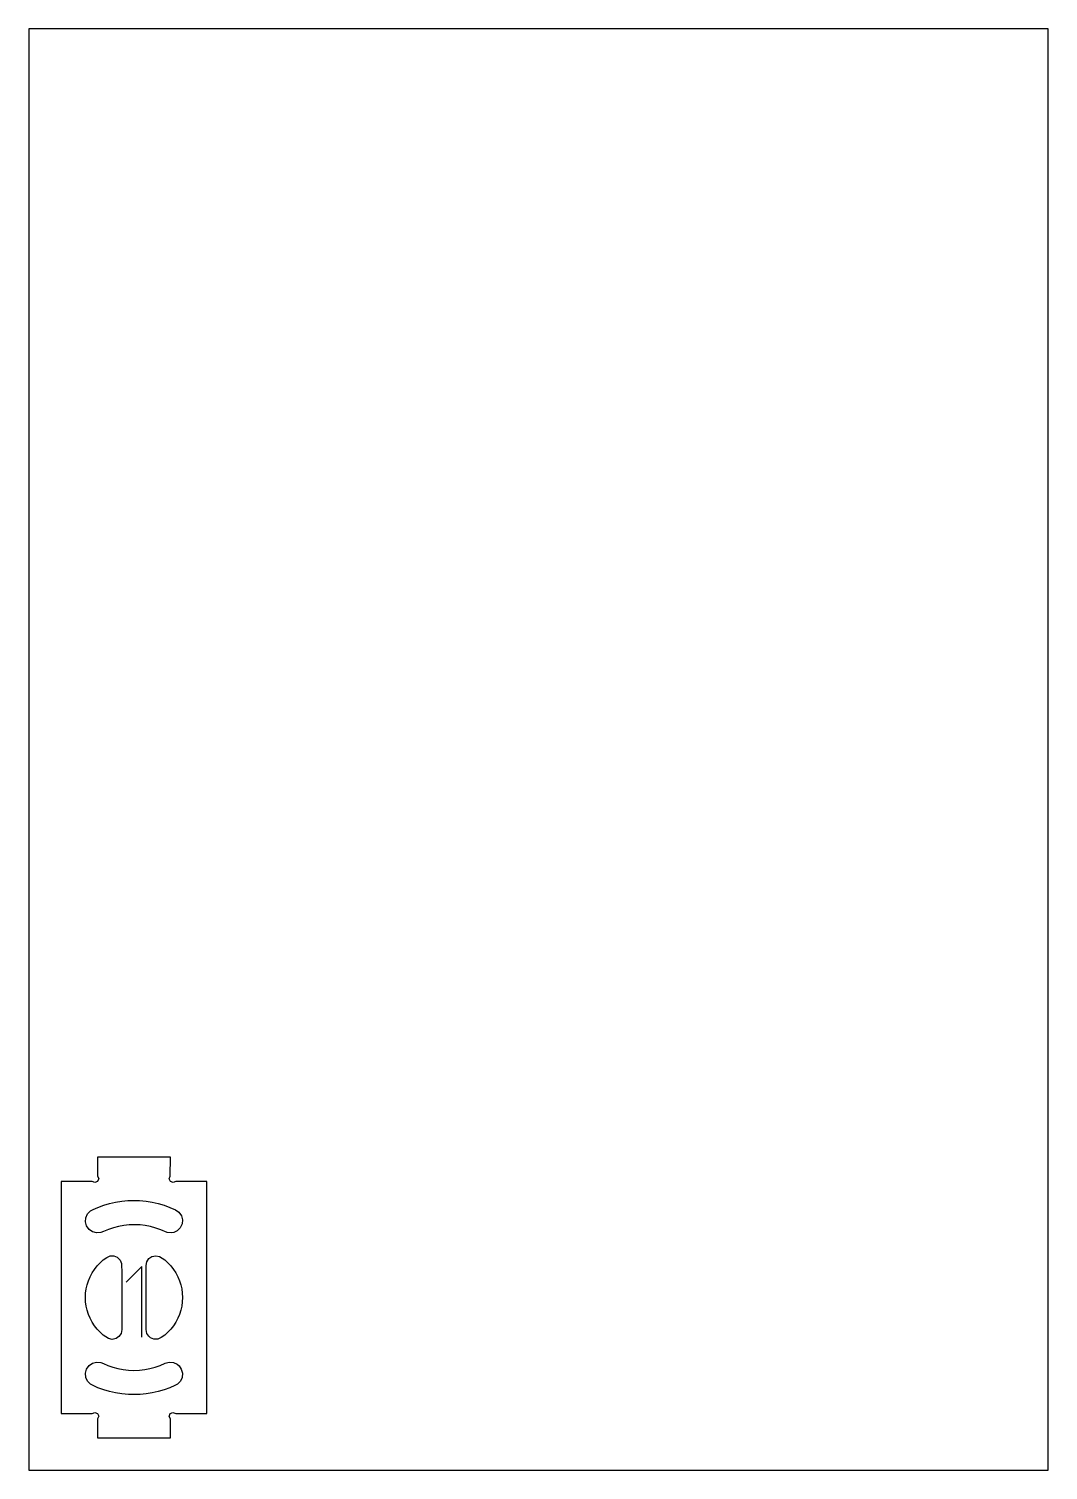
# Model space of a CAD drawing. Extents: x 0 to 210, y 0 to 297.
import ezdxf

# ---------------------------------------------------------------- set-up
doc = ezdxf.new("R2010")
doc.units = 0

msp = doc.modelspace()

# ---------------------------------------------------------------- linework, layer by layer
at = {"layer": 'annotation', "color": 1}
for p, q in [((23.285352, 41.947811), (20.046909, 38.708454)), ((23.285352, 27.380755), (23.285352, 41.947811))]:
    msp.add_line(p, q, dxfattribs=at)
at = {"layer": 'boundary', "color": 5}
for p, q in [((27.2936, 64.467497), (14.1675, 64.467497)), ((14.1675, 64.467497), (14.1675, 60.590029)), ((29.167501, 64.467497), (27.2936, 64.467497)), ((29.151742, 60.569492), (29.167501, 64.467497)), ((12.248253, 59.467496), (6.6675, 59.467496)), ((6.6675, 59.467496), (6.6675, 53.496002)), ((13.065505, 59.451738), (12.248253, 59.467496)), ((13.6319, 59.238393), (13.065505, 59.451738)), ((14.183259, 59.488033), (13.6319, 59.238393)), ((14.1675, 60.590029), (14.396606, 60.054427)), ((14.396606, 60.054427), (14.183259, 59.488033)), ((28.938395, 60.003098), (29.151742, 60.569492)), ((29.188037, 59.451738), (28.938395, 60.003098)), ((29.75443, 59.238393), (29.188037, 59.451738)), ((30.290032, 59.467496), (29.75443, 59.238393)), ((35.870785, 59.467496), (30.290032, 59.467496)), ((36.667501, 59.467496), (35.870785, 59.467496)), ((36.667501, 17.638995), (36.667501, 59.467496)), ((6.6675, 53.496002), (6.6675, 11.667501)), ((36.667501, 11.667501), (36.667501, 17.638995)), ((13.044969, 11.667501), (13.58057, 11.896604)), ((13.58057, 11.896604), (14.146965, 11.683259)), ((29.151743, 11.646964), (29.703102, 11.896605)), ((29.703102, 11.896605), (30.269496, 11.683259)), ((6.6675, 11.667501), (7.464216, 11.667501)), ((7.464216, 11.667501), (13.044969, 11.667501)), ((14.146965, 11.683259), (14.396606, 11.131899)), ((14.183259, 10.565504), (14.1675, 6.6675)), ((14.396606, 11.131899), (14.183259, 10.565504)), ((28.938395, 11.08057), (29.151743, 11.646964)), ((29.167501, 10.544967), (28.938395, 11.08057)), ((29.167501, 6.6675), (29.167501, 10.544967)), ((30.269496, 11.683259), (31.086749, 11.667501)), ((31.086749, 11.667501), (36.667501, 11.667501)), ((14.1675, 6.6675), (16.0414, 6.6675)), ((16.0414, 6.6675), (29.167501, 6.6675))]:
    msp.add_line(p, q, dxfattribs=at)
at = {"layer": 'frame', "color": 5}
for p, q in [((210.058, 296.926), (0, 296.926)), ((0, 296.926), (0, 0)), ((210.058, 0), (210.058, 296.926)), ((0, 0), (210.058, 0))]:
    msp.add_line(p, q, dxfattribs=at)
at = {"layer": 'hole', "color": 5}
for p, q in [((12.720118, 53.417287), (13.240955, 53.700846)), ((13.240955, 53.700846), (14.255814, 54.143474)), ((14.255814, 54.143474), (15.44522, 54.57495)), ((15.44522, 54.57495), (16.659527, 54.930353)), ((16.659527, 54.930353), (17.893877, 55.208264)), ((17.893877, 55.208264), (19.14333, 55.407571)), ((19.14333, 55.407571), (20.402885, 55.527475)), ((20.402885, 55.527475), (21.509516, 55.562497)), ((21.509516, 55.562497), (22.774132, 55.532475)), ((22.774132, 55.532475), (24.191671, 55.407571)), ((24.191671, 55.407571), (25.441123, 55.208264)), ((25.441123, 55.208264), (26.675474, 54.930353)), ((26.675474, 54.930353), (27.889781, 54.57495)), ((27.889781, 54.57495), (29.079185, 54.143474)), ((29.079185, 54.143474), (30.238929, 53.637656)), ((30.238929, 53.637656), (30.946858, 53.134985)), ((11.678502, 51.144618), (11.748483, 52.010033)), ((11.908731, 50.307457), (11.678502, 51.144618)), ((11.748483, 52.010033), (12.110232, 52.799324)), ((12.110232, 52.799324), (12.720118, 53.417287)), ((20.699431, 50.531751), (19.598432, 50.419601)), ((21.805703, 50.562395), (20.699431, 50.531751)), ((22.911223, 50.511365), (21.805703, 50.562395)), ((24.009968, 50.378941), (22.911223, 50.511365)), ((30.946858, 53.134985), (31.440171, 52.420505)), ((31.578005, 50.715967), (31.205903, 49.931503)), ((31.440171, 52.420505), (31.659366, 51.580387)), ((31.659366, 51.580387), (31.578005, 50.715967)), ((12.411401, 49.599529), (11.908731, 50.307457)), ((13.125884, 49.106214), (12.411401, 49.599529)), ((13.177163, 49.087932), (13.125884, 49.106214)), ((13.966, 48.887019), (13.177163, 49.087932)), ((14.830421, 48.968381), (13.966, 48.887019)), ((15.365984, 49.174736), (14.830421, 48.968381)), ((16.386699, 49.602425), (15.365984, 49.174736)), ((17.436177, 49.95367), (16.386699, 49.602425)), ((18.508702, 50.226556), (17.436177, 49.95367)), ((19.598432, 50.419601), (18.508702, 50.226556)), ((25.095955, 50.165844), (24.009968, 50.378941)), ((26.163267, 49.873235), (25.095955, 50.165844)), ((27.206093, 49.502706), (26.163267, 49.873235)), ((28.50458, 48.968381), (27.206093, 49.502706)), ((29.314561, 48.887377), (28.50458, 48.968381)), ((29.849926, 48.97815), (29.314561, 48.887377)), ((30.587938, 49.321616), (29.849926, 48.97815)), ((31.205903, 49.931503), (30.587938, 49.321616)), ((13.525406, 41.373209), (14.07034, 42.070047)), ((14.07034, 42.070047), (14.674725, 42.716001)), ((14.674725, 42.716001), (15.333832, 43.306014)), ((15.333832, 43.306014), (16.042501, 43.835471)), ((16.042501, 43.835471), (16.763916, 44.140733)), ((16.763916, 44.140733), (17.547243, 44.145493)), ((17.547243, 44.145493), (18.228856, 43.872021)), ((18.228856, 43.872021), (18.827903, 43.296805)), ((18.827903, 43.296805), (19.128774, 42.573547)), ((19.128774, 42.573547), (19.1675, 40.529252)), ((24.1675, 42.181876), (24.320906, 42.95005)), ((24.1675, 30.605745), (24.1675, 42.181876)), ((24.320906, 42.95005), (24.757591, 43.600381)), ((24.757591, 43.600381), (25.367105, 44.010109)), ((25.367105, 44.010109), (26.179657, 44.181839)), ((26.179657, 44.181839), (26.946883, 44.023767)), ((26.946883, 44.023767), (28.001169, 43.306014)), ((28.001169, 43.306014), (28.660275, 42.716001)), ((28.660275, 42.716001), (29.26466, 42.070047)), ((29.26466, 42.070047), (29.809595, 41.373209)), ((12.017807, 38.191126), (12.287426, 39.033648)), ((12.287426, 39.033648), (12.630447, 39.849046)), ((12.630447, 39.849046), (13.044186, 40.630939)), ((13.044186, 40.630939), (13.525406, 41.373209)), ((19.1675, 40.529252), (19.1675, 28.95312)), ((29.809595, 41.373209), (30.290815, 40.630939)), ((30.290815, 40.630939), (30.704554, 39.849046)), ((30.704554, 39.849046), (31.047575, 39.033648)), ((31.047575, 39.033648), (31.317192, 38.191126)), ((11.667501, 35.567498), (11.706627, 36.451244)), ((11.706627, 36.451244), (11.823703, 37.328074)), ((11.823703, 37.328074), (12.017807, 38.191126)), ((31.317192, 38.191126), (31.511298, 37.328074)), ((31.511298, 37.328074), (31.628373, 36.451244)), ((31.628373, 36.451244), (31.667499, 35.567498)), ((11.706627, 34.683753), (11.667501, 35.567498)), ((11.823702, 33.806923), (11.706627, 34.683753)), ((12.017807, 32.943871), (11.823702, 33.806923)), ((12.287426, 32.101349), (12.017807, 32.943871)), ((31.317192, 32.943871), (31.047575, 32.101349)), ((31.511298, 33.806923), (31.317192, 32.943871)), ((31.628373, 34.683753), (31.511298, 33.806923)), ((31.667499, 35.567498), (31.628373, 34.683753)), ((12.630447, 31.285951), (12.287426, 32.101349)), ((13.044186, 30.504058), (12.630447, 31.285951)), ((13.525406, 29.761788), (13.044186, 30.504058)), ((14.07034, 29.06495), (13.525406, 29.761788)), ((24.1675, 28.95312), (24.1675, 30.605745)), ((29.809595, 29.761788), (29.26466, 29.06495)), ((30.290815, 30.504058), (29.809595, 29.761788)), ((30.704554, 31.285951), (30.290815, 30.504058)), ((31.047575, 32.101349), (30.704554, 31.285951)), ((14.674725, 28.418997), (14.07034, 29.06495)), ((15.333832, 27.828983), (14.674725, 28.418997)), ((16.388117, 27.11123), (15.333832, 27.828983)), ((17.155344, 26.953158), (16.388117, 27.11123)), ((17.967896, 27.124889), (17.155344, 26.953158)), ((18.577409, 27.534615), (17.967896, 27.124889)), ((19.014094, 28.184947), (18.577409, 27.534615)), ((19.1675, 28.95312), (19.014094, 28.184947)), ((24.320906, 28.184947), (24.1675, 28.95312)), ((24.726298, 27.57254), (24.320906, 28.184947)), ((25.106145, 27.262976), (24.726298, 27.57254)), ((25.787758, 26.989503), (25.106145, 27.262976)), ((26.571085, 26.994264), (25.787758, 26.989503)), ((27.2925, 27.299526), (26.571085, 26.994264)), ((28.001169, 27.828983), (27.2925, 27.299526)), ((28.660276, 28.418997), (28.001169, 27.828983)), ((29.26466, 29.06495), (28.660276, 28.418997)), ((11.678502, 19.990379), (11.908731, 20.82754)), ((11.908731, 20.82754), (12.411401, 21.535468)), ((12.411401, 21.535468), (13.125884, 22.028782)), ((13.125884, 22.028782), (13.966, 22.247978)), ((13.966, 22.247978), (14.830421, 22.166616)), ((14.830421, 22.166616), (15.365984, 21.960262)), ((15.365984, 21.960262), (16.255963, 21.577673)), ((16.255963, 21.577673), (17.30247, 21.216662)), ((17.30247, 21.216662), (18.372753, 20.933818)), ((18.372753, 20.933818), (19.460981, 20.730678)), ((23.874019, 20.730678), (24.962248, 20.933818)), ((24.962248, 20.933818), (26.032531, 21.216662)), ((26.032531, 21.216662), (27.079038, 21.577673)), ((27.079038, 21.577673), (28.096071, 22.014881)), ((28.096071, 22.014881), (28.933231, 22.24511)), ((28.933231, 22.24511), (29.798647, 22.175129)), ((29.798647, 22.175129), (30.540613, 21.84029)), ((30.540613, 21.84029), (30.958865, 21.493996)), ((30.958865, 21.493996), (31.42627, 20.82754)), ((31.42627, 20.82754), (31.656499, 19.990379)), ((11.748483, 19.124964), (11.678502, 19.990379)), ((12.110232, 18.335673), (11.748483, 19.124964)), ((12.720118, 17.71771), (12.110232, 18.335673)), ((19.460981, 20.730678), (20.561228, 20.608349)), ((20.561228, 20.608349), (21.6675, 20.567498)), ((21.6675, 20.567498), (22.773772, 20.608349)), ((22.773772, 20.608349), (23.874019, 20.730678)), ((31.224769, 18.335673), (30.614882, 17.71771)), ((31.586518, 19.124964), (31.224769, 18.335673)), ((31.656499, 19.990379), (31.586518, 19.124964)), ((13.096072, 17.497341), (12.720118, 17.71771)), ((14.255814, 16.991523), (13.096072, 17.497341)), ((15.44522, 16.560047), (14.255814, 16.991523)), ((16.659527, 16.204643), (15.44522, 16.560047)), ((17.893877, 15.926732), (16.659527, 16.204643)), ((19.14333, 15.727426), (17.893877, 15.926732)), ((20.560869, 15.602522), (19.14333, 15.727426)), ((21.825485, 15.5725), (20.560869, 15.602522)), ((22.932116, 15.607522), (21.825485, 15.5725)), ((24.191671, 15.727426), (22.932116, 15.607522)), ((25.441123, 15.926732), (24.191671, 15.727426)), ((26.675474, 16.204643), (25.441123, 15.926732)), ((27.889781, 16.560047), (26.675474, 16.204643)), ((29.079185, 16.991523), (27.889781, 16.560047)), ((30.094046, 17.434151), (29.079185, 16.991523)), ((30.614882, 17.71771), (30.094046, 17.434151))]:
    msp.add_line(p, q, dxfattribs=at)

doc.saveas('drawing.dxf')
